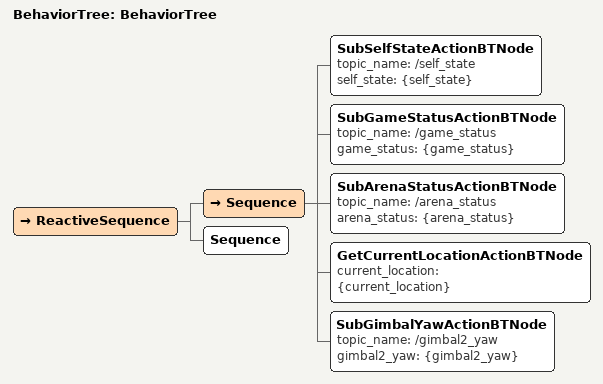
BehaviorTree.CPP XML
<?xml version="1.0" encoding="UTF-8"?>
<root BTCPP_format="4"
      main_tree_to_execute="BehaviorTree">
  <BehaviorTree ID="BehaviorTree">
    <ReactiveSequence>
        <Sequence>
            <SubSelfStateActionBTNode topic_name="/self_state"
                                        self_state="{self_state}"/>
            <SubGameStatusActionBTNode topic_name="/game_status"
                                        game_status="{game_status}"/>
            <SubArenaStatusActionBTNode topic_name="/arena_status"
                                        arena_status="{arena_status}"/>
            <GetCurrentLocationActionBTNode current_location="{current_location}" />
            <SubGimbalYawActionBTNode topic_name="/gimbal2_yaw"
            gimbal2_yaw="{gimbal2_yaw}" />
         </Sequence>
            <Sequence>

            </Sequence>
    </ReactiveSequence>
  </BehaviorTree>
</root>
